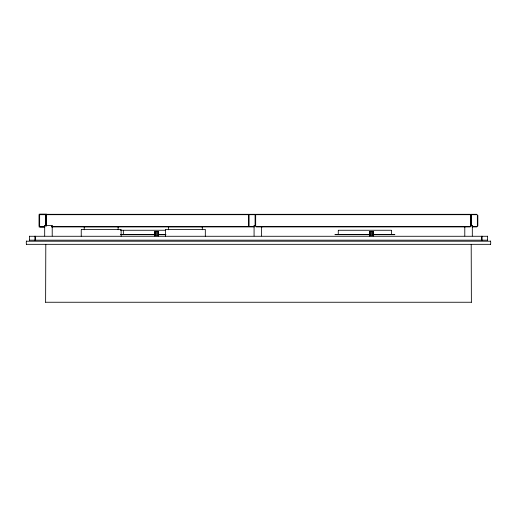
<?xml version="1.0" encoding="UTF-8"?>
<svg xmlns="http://www.w3.org/2000/svg" width="517" height="517" viewBox="0 0 517 517"><rect width="100%" height="100%" fill="white"/><g stroke="black" fill="none" stroke-linecap="round" stroke-linejoin="round"><path stroke-width="0.78" d="M29.43 236.159L29.43 240.295M35.414 236.159L35.414 240.295M34.898 240.295L34.898 236.159M44.688 225.49L44.688 235.959M45.8 244.438L45.625 302.426M84.161 226.853L84.277 229.761M118.089 229.761L118.206 226.853M168.361 226.853L168.471 229.761M202.289 229.761L202.405 226.853M254.073 225.49L254.073 235.959M335.559 234.569L337.427 234.569M339.359 234.569L370.017 234.453M392.28 234.569L394.148 234.569M482.103 236.159L482.103 240.295M481.586 240.295L481.586 236.159M471.375 302.426L471.2 244.438M487.57 240.295L487.57 236.159M44.494 227.034L39.143 227.034L39.143 214.187L46.789 214.187L45.793 215.182L45.793 226.039M249.524 214.316L255.676 214.316L255.178 215.182L255.178 226.039M26.302 244.528L26.503 244.328A3.703 2.617 -90 0 1 26.503 241.206L26.302 241.006M52.211 235.959L52.211 225.49M51.939 226.905L52.307 226.536M261.324 226.905L261.692 226.536M262.655 226.905L263.017 226.536M472.312 235.959L472.312 225.49M490.698 244.528L490.497 244.328A3.703 2.617 -90 0 0 490.497 241.206L490.698 241.006M44.792 225.593L52.114 225.593M35.531 236.275L481.469 236.275M84.277 226.969L118.089 226.969M26.503 241.206L490.497 241.206M34.781 240.179L29.547 240.179M124.468 234.44L155.094 234.453M168.471 226.969L202.289 226.969M254.177 225.593L254.623 225.49M482.219 236.275L487.453 236.275M481.469 240.179L35.531 240.179M487.453 240.179L482.219 240.179M490.497 244.328L26.503 244.328M471.2 302.251L45.8 302.251M29.547 236.275L34.781 236.275M40.139 214.316L46.291 214.316M46.789 214.316L249.226 214.316M256.173 214.316L470.212 214.316M476.861 214.316L470.709 214.316L471.207 215.182L471.207 226.039M40.139 214.684L45.923 214.684M46.789 214.684L249.226 214.684M249.524 214.684L255.308 214.684M256.173 214.684L470.212 214.684M471.077 214.684L476.861 214.684M40.139 226.536L44.481 226.536M51.629 226.536L249.226 226.536M249.524 226.536L253.866 226.536M256.173 226.536L470.212 226.536M472.519 226.536L476.861 226.536M40.139 226.905L44.753 226.905M51.629 226.905L84.698 226.905M117.76 226.905L168.574 226.905M201.643 226.905L254.345 226.905M256.173 226.905L470.212 226.905M472.247 226.905L476.861 226.905M81.363 229.593L121.01 229.593M165.556 229.593L205.204 229.593M120.383 230.259L165.453 230.259M338.383 230.259L391.324 230.259M154.706 231.584L158.448 231.584M369.629 231.584L373.377 231.584M120.383 234.453L124.164 234.453M158.641 234.453L165.046 234.569M338.383 234.453L338.893 234.453M372.854 234.453L390.348 234.569M390.82 234.453L391.324 234.453M121.333 234.686L154.712 234.686M158.577 234.686L165.97 234.686M334.835 234.686L369.636 234.686M372.731 234.686L394.872 234.686M471.762 225.49L472.208 225.593M464.693 226.536L465.061 226.905M477.359 215.182L477.359 226.039M471.077 215.182L471.077 226.039M470.709 215.182L470.709 226.039M464.789 226.801L464.789 235.959M391.44 230.537L391.44 234.169M373.494 231.868L373.494 235.901M373.229 231.868L373.229 235.901M372.498 231.868L372.498 235.901M371.503 231.868L371.503 235.901M370.502 231.868L370.502 235.901M369.771 231.868L369.771 235.901M369.506 231.868L369.506 235.901M338.267 230.537L338.267 234.169M261.596 226.801L261.596 235.959M255.676 215.182L255.676 226.039M255.308 215.182L255.308 226.039M249.026 215.182L249.026 226.039M248.664 215.182L248.664 226.039M205.32 229.871L205.32 236.166M165.44 229.871L165.44 236.166M158.57 231.868L158.57 235.901M158.305 231.868L158.305 235.901M157.575 231.868L157.575 235.901M156.58 231.868L156.58 235.901M155.578 231.868L155.578 235.901M154.848 231.868L154.848 235.901M154.583 231.868L154.583 235.901M123.343 230.537L123.343 234.169M121.127 229.871L121.127 236.166M81.24 229.871L81.24 236.166M52.437 226.536L52.437 227.034M46.291 215.182L46.291 226.039M45.923 215.182L45.923 226.039M39.641 215.182L39.641 226.039M39.279 215.182L39.279 226.039M477.721 215.182L477.721 226.039L477.721 215.182"/></g></svg>
